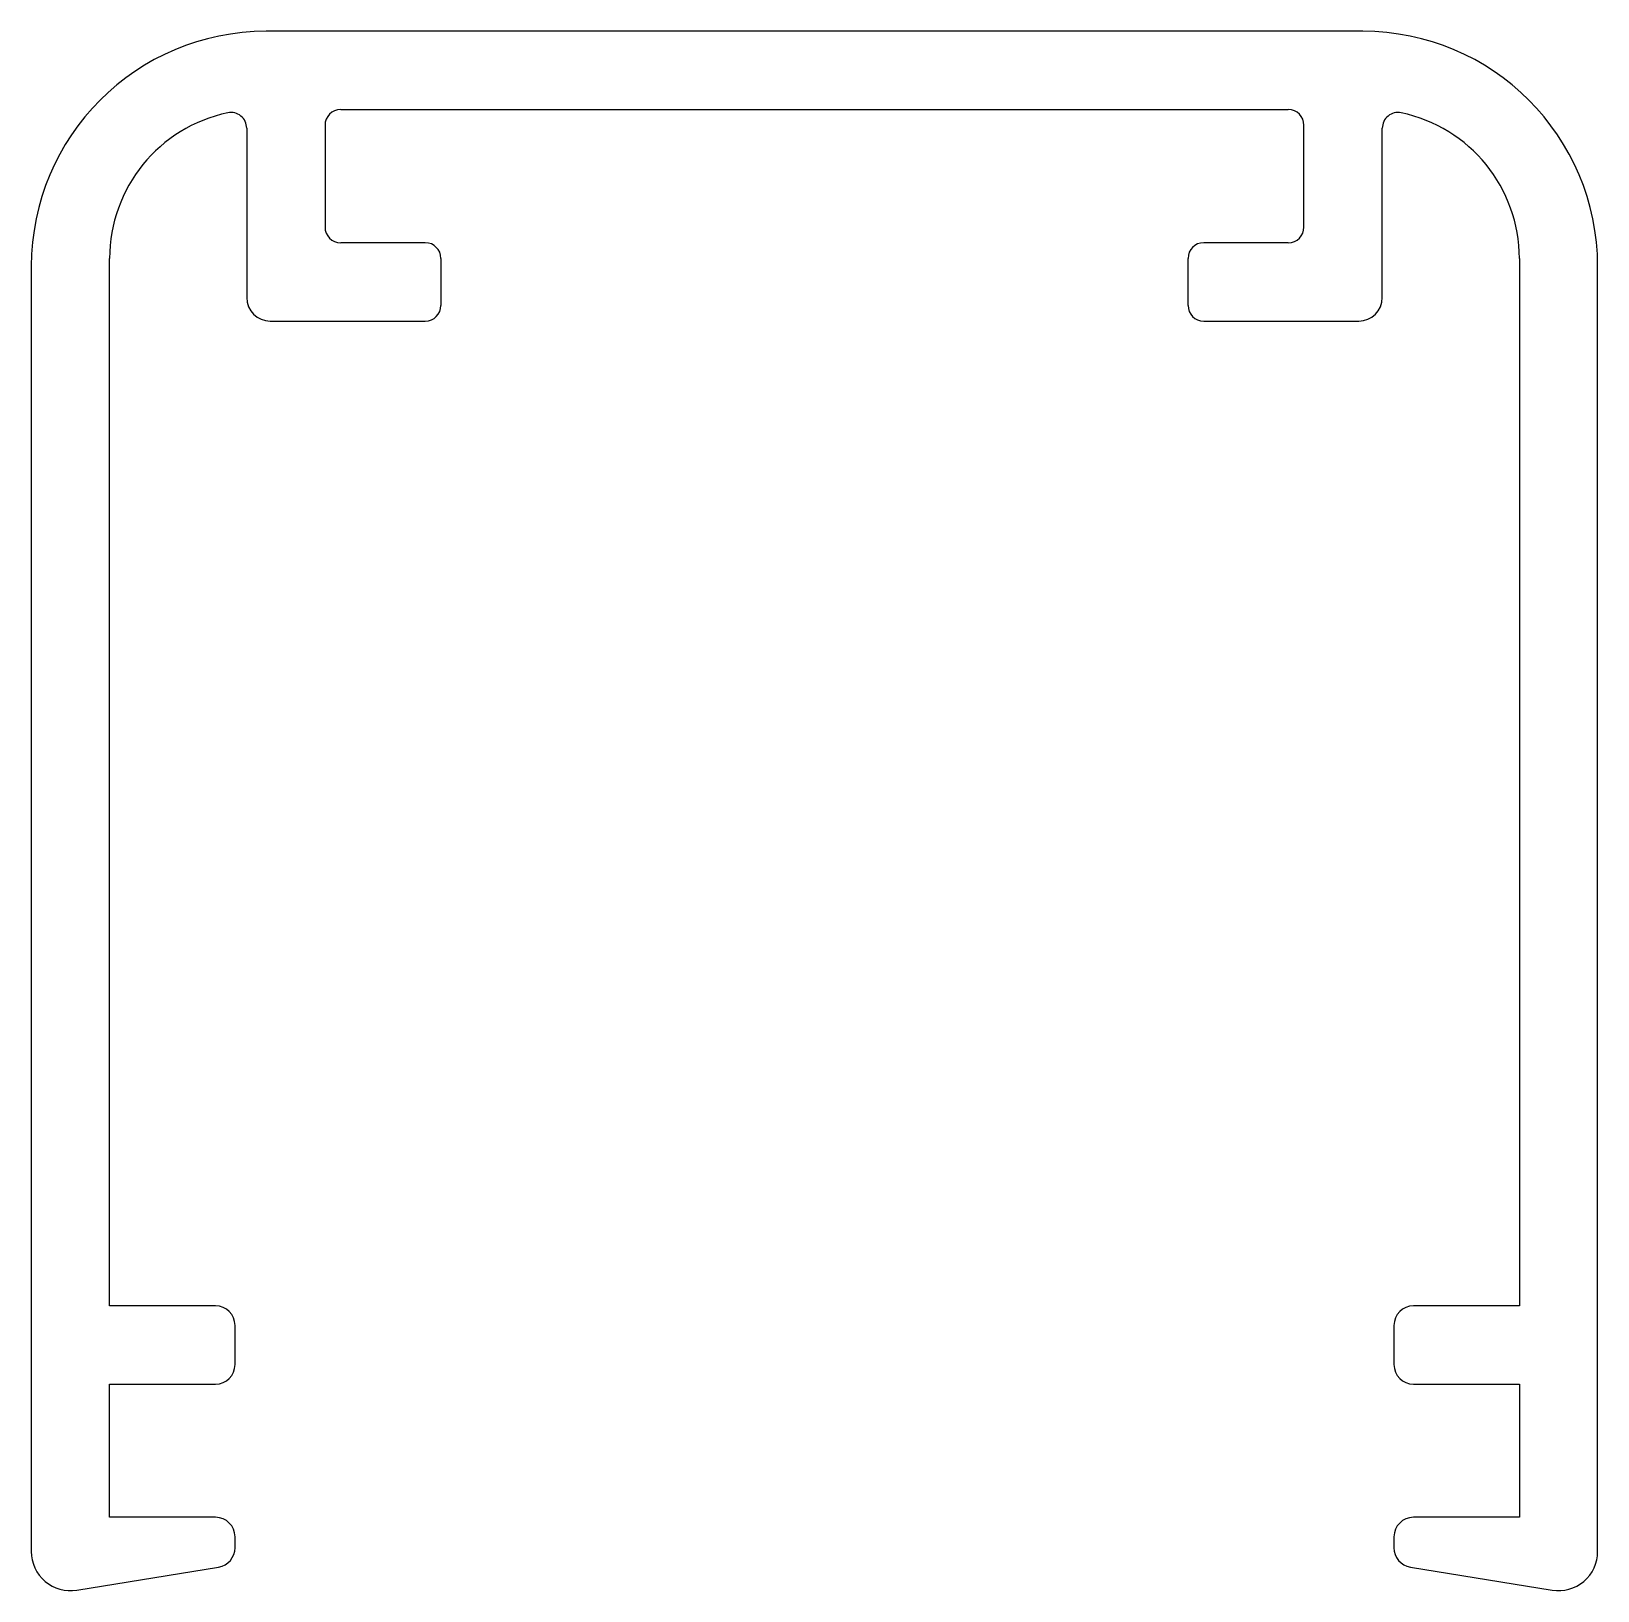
# Model space of a CAD drawing. Extents: x 996 to 1016, y 2508.9 to 2528.8.
import ezdxf

# ---------------------------------------------------------------- set-up
doc = ezdxf.new("R2010")
doc.units = 0
doc.layers.get('0').update_dxf_attribs({"linetype": 'CONTINUOUS'})

msp = doc.modelspace()

# ---------------------------------------------------------------- linework, layer by layer
for p, q in [((1012.969, 2528.806), (998.969, 2528.806)), ((999.919, 2527.806), (1012.019, 2527.806)), ((999.719, 2527.606), (999.719, 2526.306)), ((1012.219, 2526.306), (1012.219, 2527.606)), ((998.719, 2527.569), (998.719, 2525.406)), ((1013.219, 2525.406), (1013.219, 2527.569)), ((1000.999, 2526.106), (999.919, 2526.106)), ((1012.019, 2526.106), (1010.939, 2526.106)), ((995.969, 2525.806), (995.969, 2509.394)), ((996.969, 2512.531), (996.969, 2525.906)), ((1001.199, 2525.906), (1001.199, 2525.306)), ((1010.739, 2525.306), (1010.739, 2525.906)), ((1014.969, 2525.906), (1014.969, 2512.531)), ((1015.969, 2509.394), (1015.969, 2525.806)), ((999.019, 2525.106), (1000.999, 2525.106)), ((1010.939, 2525.106), (1012.919, 2525.106)), ((998.32, 2512.531), (996.969, 2512.531)), ((1014.969, 2512.531), (1013.618, 2512.531)), ((998.57, 2511.781), (998.57, 2512.281)), ((1013.368, 2512.281), (1013.368, 2511.781)), ((996.969, 2509.831), (996.969, 2511.531)), ((996.969, 2511.531), (998.32, 2511.531)), ((1013.618, 2511.531), (1014.969, 2511.531)), ((1014.969, 2511.531), (1014.969, 2509.831)), ((998.32, 2509.831), (996.969, 2509.831)), ((1014.969, 2509.831), (1013.618, 2509.831)), ((998.57, 2509.443), (998.57, 2509.581)), ((1013.368, 2509.581), (1013.368, 2509.443)), ((996.55, 2508.901), (998.361, 2509.196)), ((1013.578, 2509.196), (1015.389, 2508.901))]:
    msp.add_line(p, q)
for centre, radius, start, end in [((998.969, 2525.806), 3, 90, 180), ((1012.969, 2525.806), 3, 0, 90), ((999.919, 2527.606), 0.2, 90, 180), ((1012.019, 2527.606), 0.2, 0, 90), ((998.869, 2525.906), 1.9, 101.8812, 180), ((998.519, 2527.569), 0.2, 0, 101.8812), ((1013.419, 2527.569), 0.2, 78.1188, 180), ((1013.069, 2525.906), 1.9, 0, 78.1188), ((999.919, 2526.306), 0.2, 180, 270), ((1012.019, 2526.306), 0.2, 270, 0), ((1000.999, 2525.906), 0.2, 0, 90), ((1010.939, 2525.906), 0.2, 90, 180), ((999.019, 2525.406), 0.3, 180, 270), ((1012.919, 2525.406), 0.3, 270, 360), ((1000.999, 2525.306), 0.2, 270, 0), ((1010.939, 2525.306), 0.2, 180, 270), ((998.32, 2512.281), 0.25, 0, 90), ((1013.618, 2512.281), 0.25, 90, 180), ((998.32, 2511.781), 0.25, 270, 0), ((1013.618, 2511.781), 0.25, 180, 270), ((998.32, 2509.581), 0.25, 0, 90), ((1013.618, 2509.581), 0.25, 90, 180), ((998.32, 2509.443), 0.25, 279.2759, 360), ((1013.618, 2509.443), 0.25, 180, 260.7241), ((996.469, 2509.394), 0.5, 180, 279.2759), ((1015.469, 2509.394), 0.5, 260.7241, 360)]:
    msp.add_arc(centre, radius, start, end)

doc.saveas('drawing.dxf')
